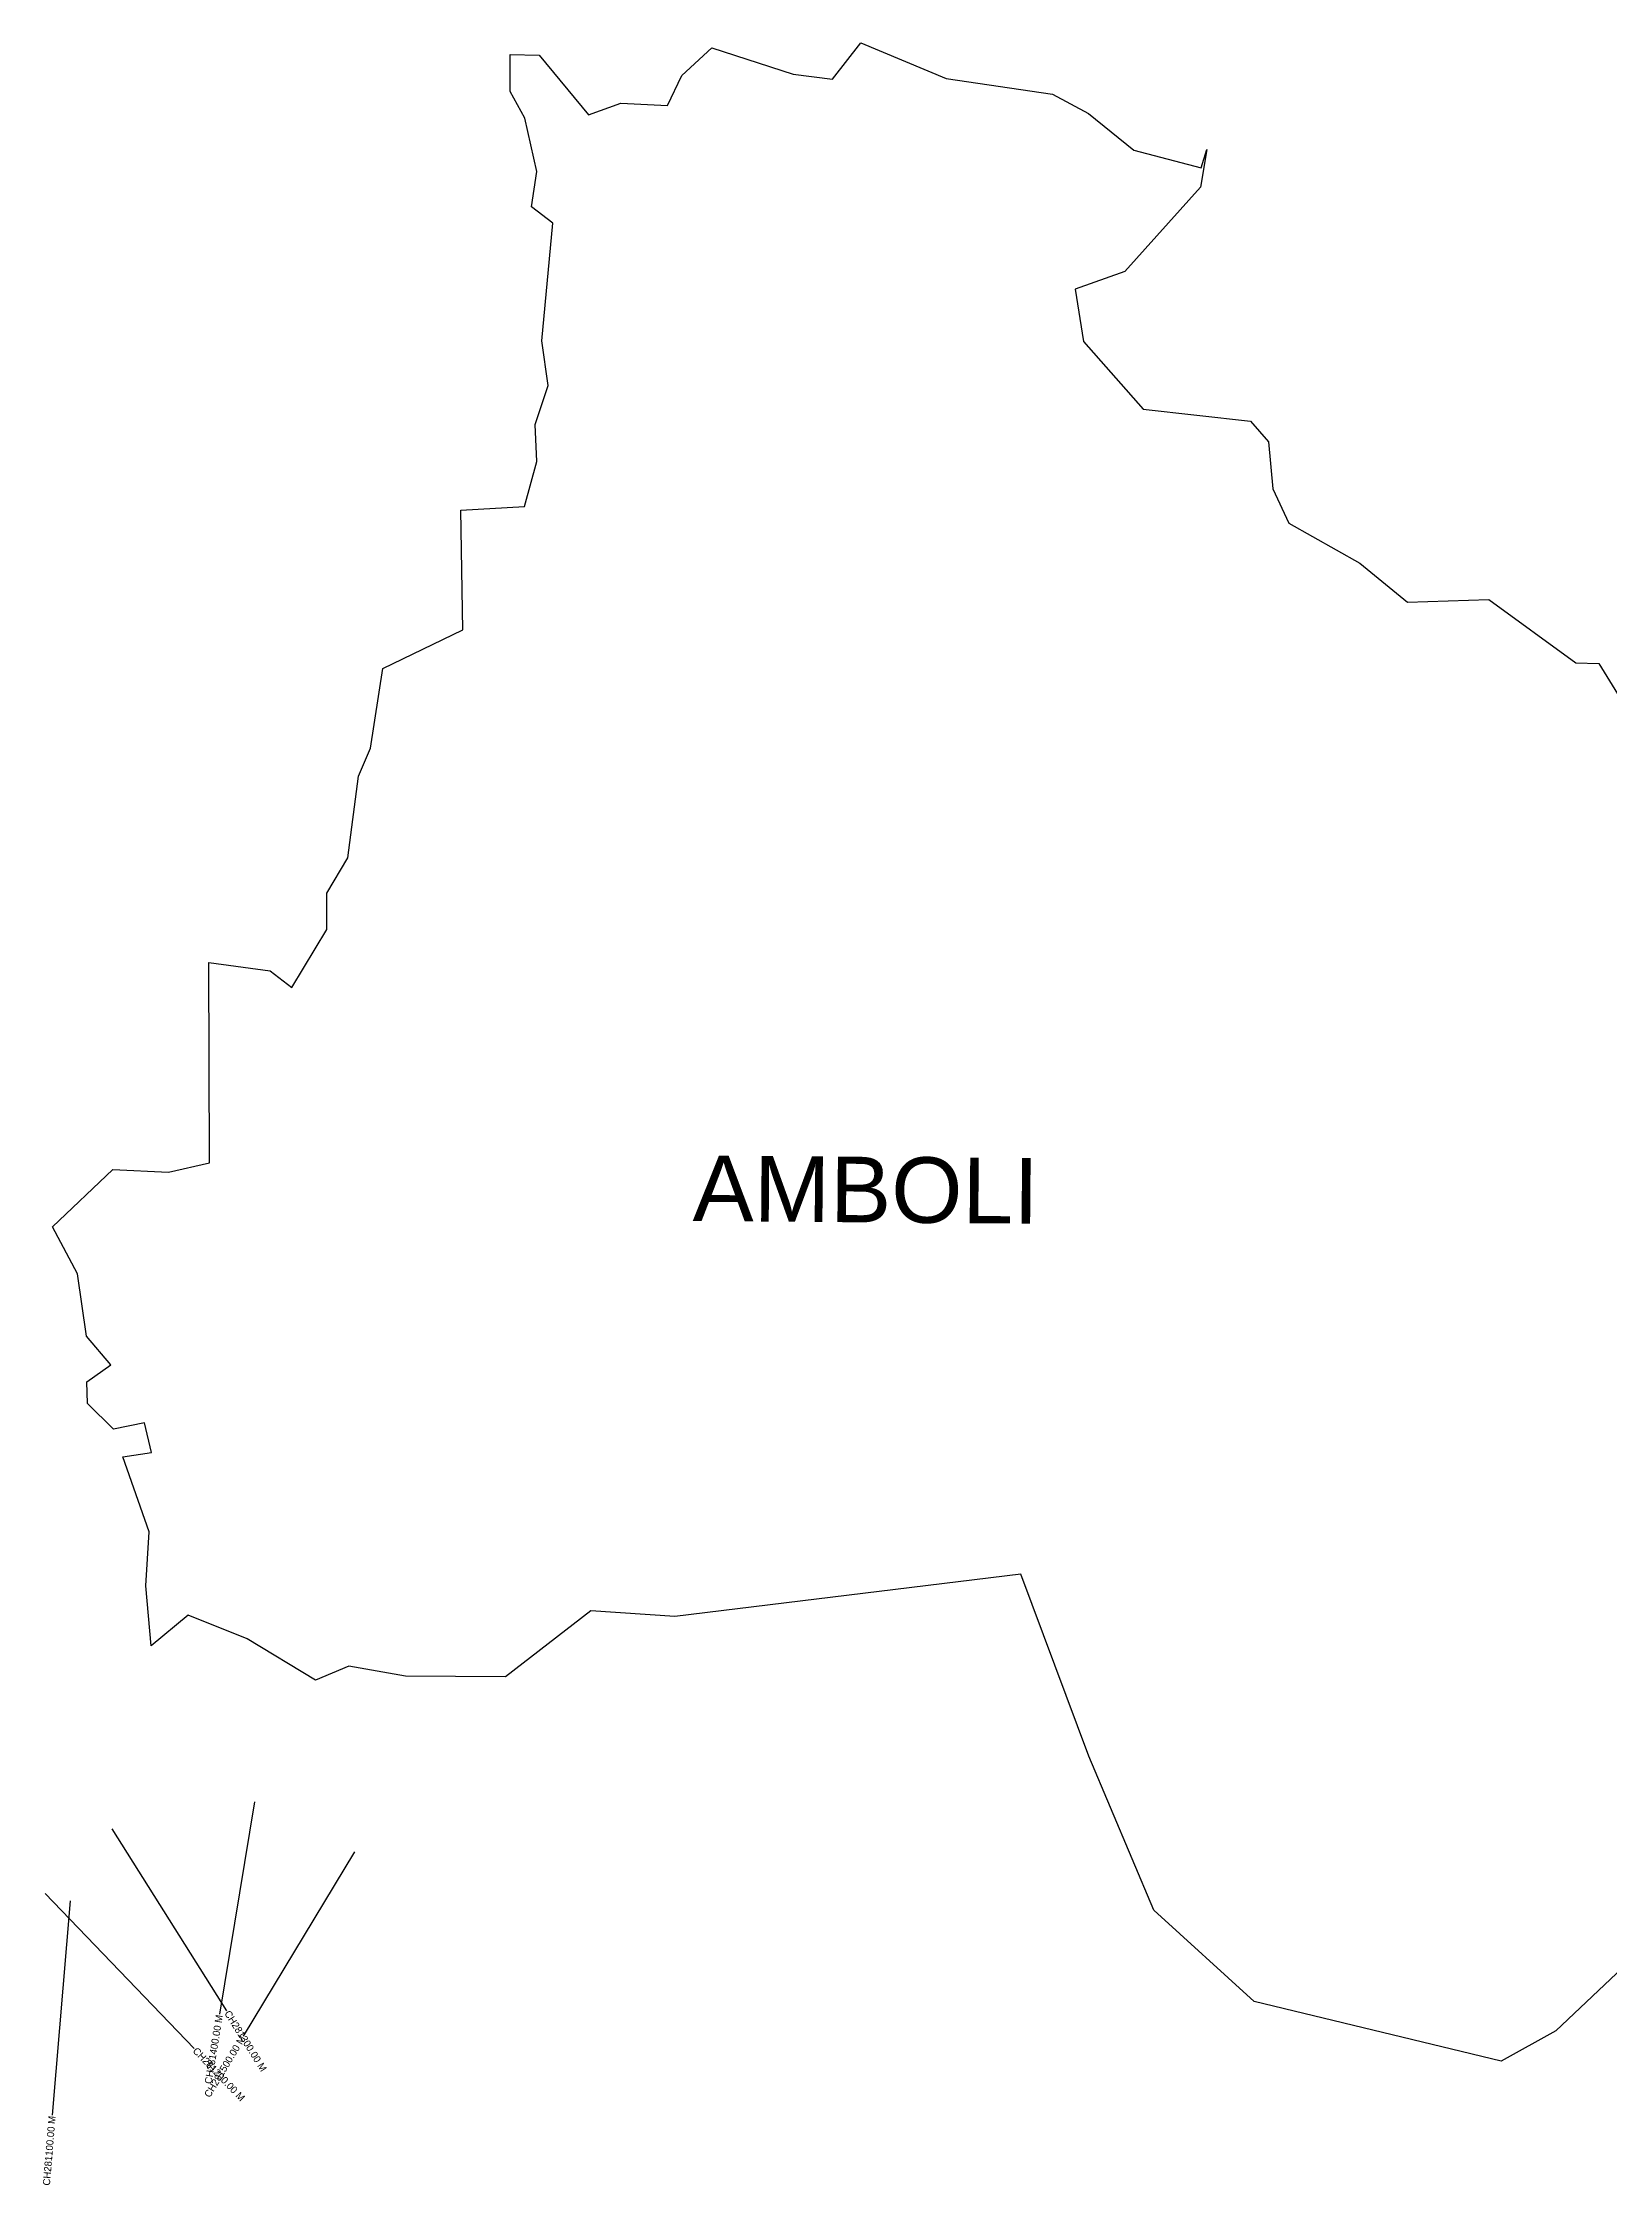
# Model space of a CAD drawing. Header units: feet. Extents: x 284923 to 291970, y 2024202 to 2027190.
# Drawn here: x 286262 to 288446, y 2024202 to 2027190 of the extents above; entities that cross this region are included whole.
import ezdxf
from ezdxf.enums import TextEntityAlignment as Align

# ---------------------------------------------------------------- set-up
doc = ezdxf.new("R2010")
doc.units = ezdxf.units.FT
doc.header["$MEASUREMENT"] = 0
for name, color, linetype in [('CS', 134, 'Continuous'), ('CSMark', 6, 'Continuous'), ('village', 7, 'Continuous'), ('VILLAGE NAME', 250, 'Continuous')]:
    doc.layers.add(name, color=color, linetype=linetype)

msp = doc.modelspace()

# ---------------------------------------------------------------- linework, layer by layer
at = {"color": 6}
msp.add_lwpolyline([(286913.9, 2027173.7), (286954.2, 2027172.8)], dxfattribs=at)
at = {"layer": 'CS'}
for p, q in [((286557.2, 2024736.8), (286508.4, 2024440.8)), ((286358.2, 2024699.2), (286518.3, 2024445.4)), ((286696.5, 2024667.1), (286541.4, 2024410.3)), ((286265.3, 2024609.1), (286473.1, 2024392.8)), ((286299.9, 2024598.8), (286275, 2024299.8))]:
    msp.add_line(p, q, dxfattribs=at)
at = {"layer": 'village', "color": 6}
for points in [[(286954.2, 2027172.8, 0), (287023.1, 2027089.5, 0), (287068.2, 2027106, 0), (287132.9, 2027102.7, 0), (287153.2, 2027144.6, 0), (287195.1, 2027183.1, 0), (287308.5, 2027146.2, 0), (287363.3, 2027139.5, 0), (287402.6, 2027190, 0), (287402.6, 2027190, 0)], [(287402.6, 2027190, 0), (287522, 2027140.3, 0), (287670.1, 2027118.2, 0), (287720.4, 2027091.4, 0), (287783.7, 2027040.1, 0), (287877.6, 2027015.8, 0), (287885.5, 2027041.1, 0), (287876.3, 2026988.8, 0), (287771, 2026871.1, 0), (287701.6, 2026846.5, 0), (287713.1, 2026773.7, 0), (287796.5, 2026679.1, 0), (287946.2, 2026662.3, 0), (287971.5, 2026633.6, 0), (287977.3, 2026568, 0), (287999.6, 2026520.2, 0), (288098.7, 2026464.4, 0), (288165.2, 2026409.9, 0), (288278.7, 2026413.7, 0), (288400, 2026325.3, 0), (288432.1, 2026324.5, 0), (288457.9, 2026282.1, 0)], [(288541.9, 2024578.1, 0), (288372, 2024417.6, 0), (288295.6, 2024375.2, 0), (287951.1, 2024458.3, 0), (287811.5, 2024585.7, 0), (287720.6, 2024800.5, 0), (287626, 2025054.2, 0), (287143.3, 2024995.6, 0), (287026.1, 2025003.5, 0), (286907.2, 2024911.4, 0), (286767.8, 2024912.2, 0), (286688.6, 2024925.9, 0), (286642.1, 2024906.4, 0), (286546.7, 2024964.1, 0), (286464.8, 2024997.1, 0), (286413, 2024954.3, 0), (286405.6, 2025038, 0), (286410.1, 2025113.6, 0), (286373.7, 2025218, 0), (286413.6, 2025224.1, 0), (286403.7, 2025265.3, 0), (286360.7, 2025256.8, 0), (286324.3, 2025292.3, 0), (286323.5, 2025322.5, 0), (286356.6, 2025346.2, 0), (286323, 2025386.5, 0), (286310.1, 2025473.3, 0), (286275.4, 2025539, 0), (286359.8, 2025618.8, 0), (286437.2, 2025614.9, 0), (286494.3, 2025628.2, 0), (286493.4, 2025907.4, 0), (286578.8, 2025895.9, 0), (286609.3, 2025872.6, 0), (286658, 2025953.3, 0), (286657.8, 2026003.9, 0), (286687.2, 2026053.2, 0), (286702.2, 2026167.5, 0), (286719.1, 2026206.2, 0), (286736.3, 2026317.6, 0), (286847.5, 2026371.4, 0), (286845.1, 2026538.3, 0), (286933.6, 2026543.3, 0), (286950.8, 2026605.9, 0), (286948.7, 2026657.8, 0), (286966.9, 2026712.3, 0), (286958, 2026774.6, 0), (286973, 2026938.5, 0), (286943.4, 2026961.3, 0), (286951, 2027010.5, 0), (286934, 2027085, 0), (286913.7, 2027122.2, 0), (286913.9, 2027173.7, 0)]]:
    msp.add_polyline3d(points, dxfattribs=at)

# ---------------------------------------------------------------- texts
at = {"layer": 'CSMark'}
for s, rotation, p in [('CH281400.00 M', 80.6441, (286508.2, 2024439.8)), ('CH281500.00 M', 58.872, (286540.9, 2024409.5)), ('CH281100.00 M', 85.2377, (286274.9, 2024298.9))]:
    msp.add_text(s, height=10, rotation=rotation, dxfattribs=at).set_placement(p, align=Align.MIDDLE_RIGHT)
for s, rotation, p in [('CH281300.00 M', 302.2469, (286518.8, 2024444.6)), ('CH281200.00 M', 313.8484, (286473.8, 2024392.1))]:
    msp.add_text(s, height=10, rotation=rotation, dxfattribs=at).set_placement(p, align=Align.MIDDLE_LEFT)
at = {"layer": 'VILLAGE NAME', "insert": (287168.8, 2025638.4), "char_height": 91.425, "attachment_point": 1, "rotation": 359.5442}
msp.add_mtext_dynamic_manual_height_columns('{\\fArial|b0|i0|c0|p34;AMBOLI}', width=1311.451, gutter_width=457.1, heights=[0], dxfattribs=at)

doc.saveas('drawing.dxf')
